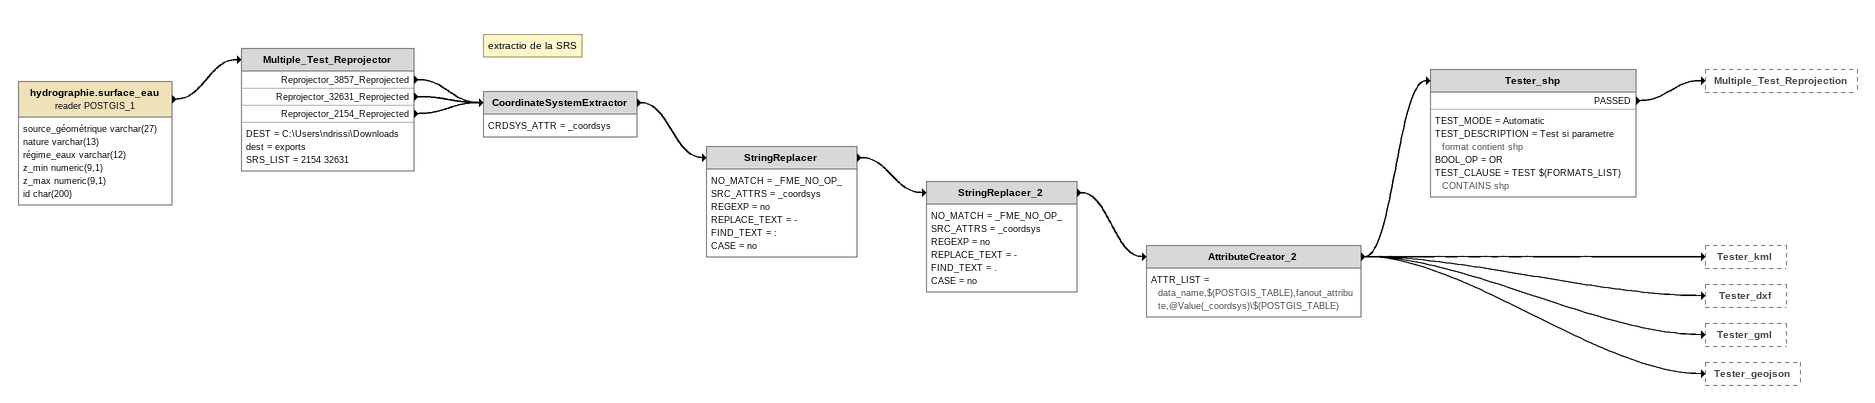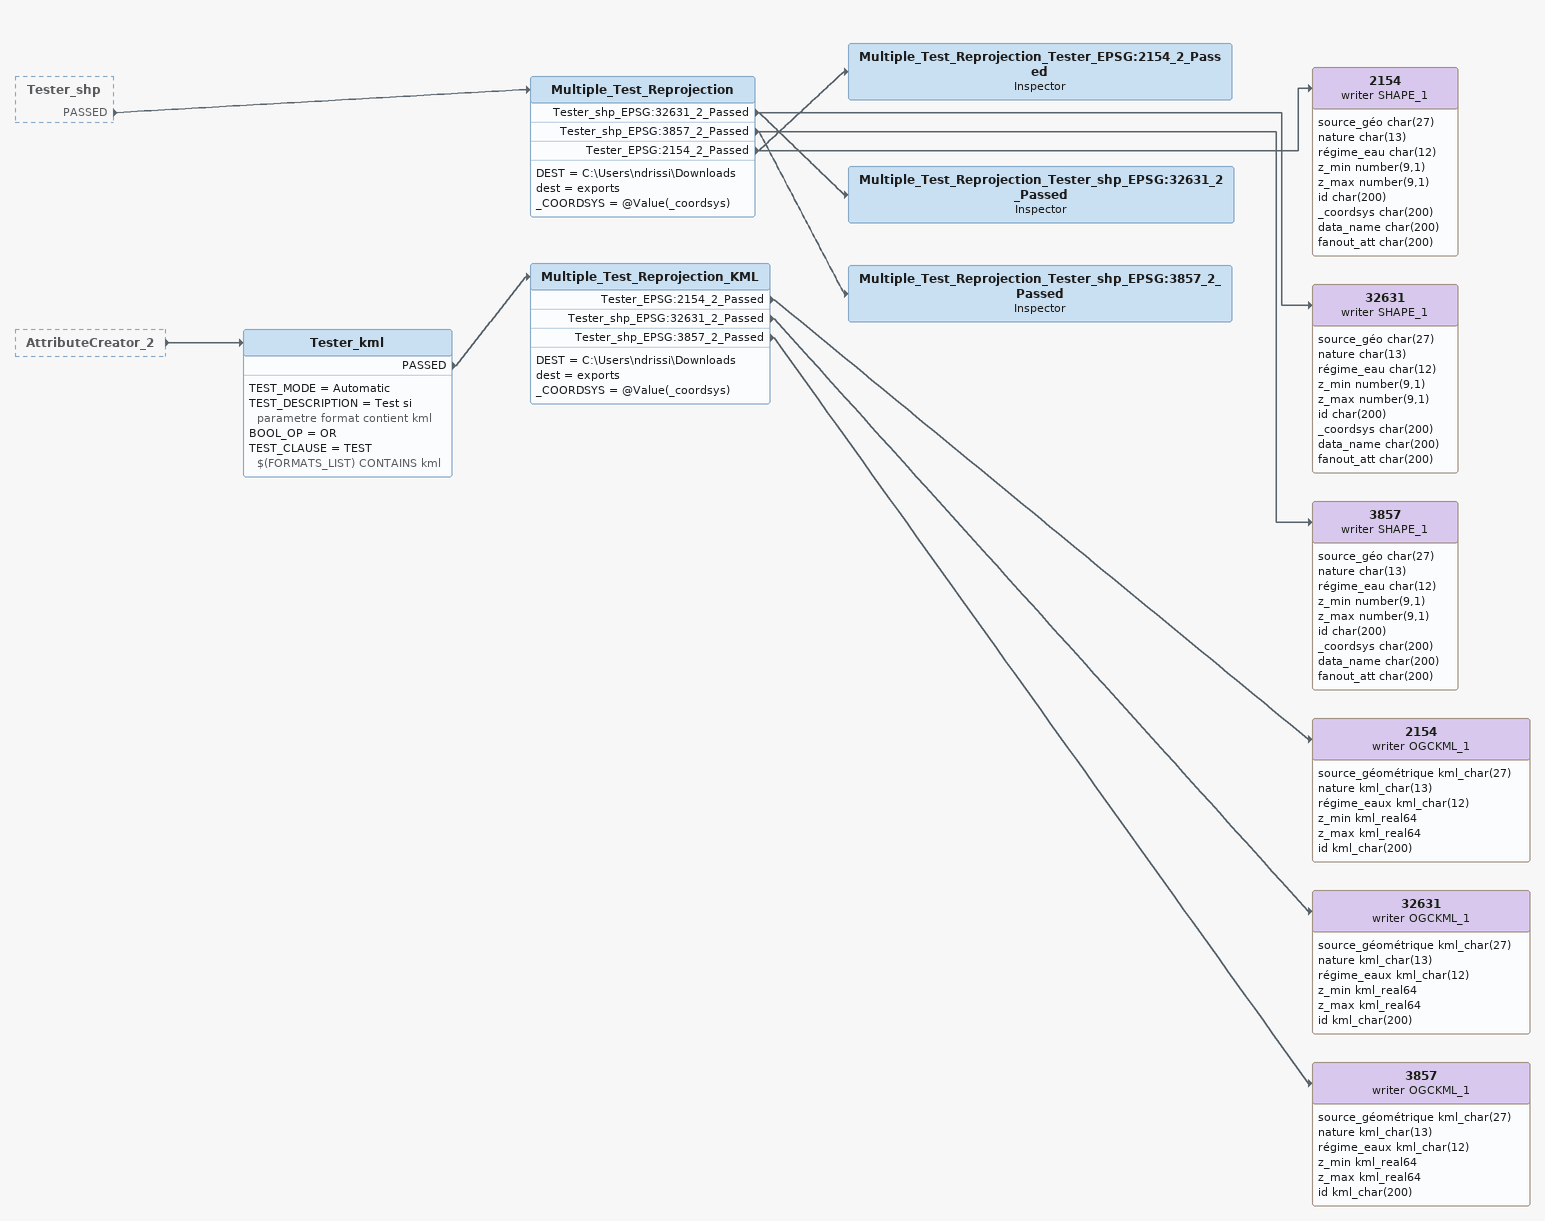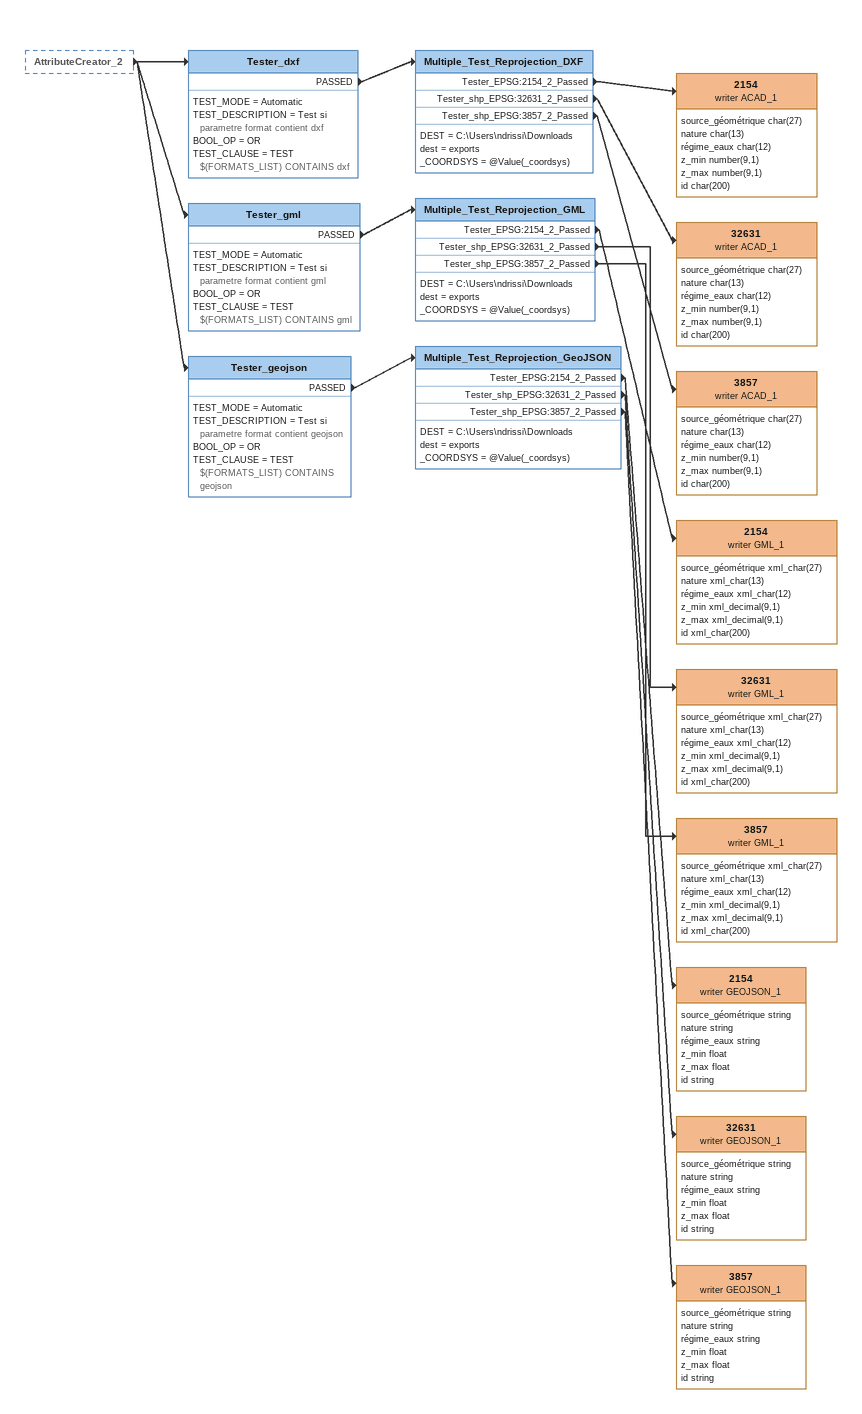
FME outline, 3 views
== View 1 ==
hydrographie.surface_eau (reader POSTGIS_1)
    attributes: source_géométrique varchar(27), nature varchar(13), régime_eaux varchar(12), z_min numeric(9,1), z_max numeric(9,1), id char(200)
    -> Multiple_Test_Reprojector
Multiple_Test_Reprojector
    DEST = C:\Users\ndrissi\Downloads
    dest = exports
    SRS_LIST = 2154 32631
    Reprojector_3857_Reprojected -> CoordinateSystemExtractor
    Reprojector_32631_Reprojected -> CoordinateSystemExtractor
    Reprojector_2154_Reprojected -> CoordinateSystemExtractor
Note: extractio de la SRS
CoordinateSystemExtractor
    CRDSYS_ATTR = _coordsys
    -> StringReplacer
StringReplacer
    NO_MATCH = _FME_NO_OP_
    SRC_ATTRS = _coordsys
    REGEXP = no
    REPLACE_TEXT = -
    FIND_TEXT = :
    CASE = no
    -> StringReplacer_2
StringReplacer_2
    NO_MATCH = _FME_NO_OP_
    SRC_ATTRS = _coordsys
    REGEXP = no
    REPLACE_TEXT = -
    FIND_TEXT = .
    CASE = no
    -> AttributeCreator_2
AttributeCreator_2
    ATTR_LIST = data_name,$(POSTGIS_TABLE),fanout_attribute,@Value(_coordsys)\$(POSTGIS_TABLE)
    -> Tester_shp
    -> Tester_kml
    -> Tester_dxf
    -> Tester_gml
    -> Tester_geojson
Tester_shp
    TEST_MODE = Automatic
    TEST_DESCRIPTION = Test si parametre format contient shp
    BOOL_OP = OR
    TEST_CLAUSE = TEST $(FORMATS_LIST) CONTAINS shp
    PASSED -> Multiple_Test_Reprojection

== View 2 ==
Tester_shp [outside]
    PASSED -> Multiple_Test_Reprojection
AttributeCreator_2 [outside]
    -> Tester_kml
Multiple_Test_Reprojection
    DEST = C:\Users\ndrissi\Downloads
    dest = exports
    _COORDSYS = @Value(_coordsys)
    Tester_shp_EPSG:32631_2_Passed -> 32631 (writer SHAPE_1)
    Tester_shp_EPSG:3857_2_Passed -> 3857 (writer SHAPE_1)
    Tester_EPSG:2154_2_Passed -> 2154 (writer SHAPE_1)
    Tester_EPSG:2154_2_Passed -> Multiple_Test_Reprojection_Tester_EPSG:2154_2_Passed
    Tester_shp_EPSG:32631_2_Passed -> Multiple_Test_Reprojection_Tester_shp_EPSG:32631_2_Passed
    Tester_shp_EPSG:3857_2_Passed -> Multiple_Test_Reprojection_Tester_shp_EPSG:3857_2_Passed
Multiple_Test_Reprojection_Tester_EPSG:2154_2_Passed: Inspector
2154 (writer SHAPE_1)
    attributes: source_géo char(27), nature char(13), régime_eau char(12), z_min number(9,1), z_max number(9,1), id char(200), _coordsys char(200), data_name char(200), fanout_att char(200)
32631 (writer SHAPE_1)
    attributes: source_géo char(27), nature char(13), régime_eau char(12), z_min number(9,1), z_max number(9,1), id char(200), _coordsys char(200), data_name char(200), fanout_att char(200)
Multiple_Test_Reprojection_Tester_shp_EPSG:32631_2_Passed: Inspector
3857 (writer SHAPE_1)
    attributes: source_géo char(27), nature char(13), régime_eau char(12), z_min number(9,1), z_max number(9,1), id char(200), _coordsys char(200), data_name char(200), fanout_att char(200)
Multiple_Test_Reprojection_Tester_shp_EPSG:3857_2_Passed: Inspector
Tester_kml
    TEST_MODE = Automatic
    TEST_DESCRIPTION = Test si parametre format contient kml
    BOOL_OP = OR
    TEST_CLAUSE = TEST $(FORMATS_LIST) CONTAINS kml
    PASSED -> Multiple_Test_Reprojection_KML
Multiple_Test_Reprojection_KML
    DEST = C:\Users\ndrissi\Downloads
    dest = exports
    _COORDSYS = @Value(_coordsys)
    Tester_EPSG:2154_2_Passed -> 2154 (writer OGCKML_1)
    Tester_shp_EPSG:32631_2_Passed -> 32631 (writer OGCKML_1)
    Tester_shp_EPSG:3857_2_Passed -> 3857 (writer OGCKML_1)
2154 (writer OGCKML_1)
    attributes: source_géométrique kml_char(27), nature kml_char(13), régime_eaux kml_char(12), z_min kml_real64, z_max kml_real64, id kml_char(200)
32631 (writer OGCKML_1)
    attributes: source_géométrique kml_char(27), nature kml_char(13), régime_eaux kml_char(12), z_min kml_real64, z_max kml_real64, id kml_char(200)
3857 (writer OGCKML_1)
    attributes: source_géométrique kml_char(27), nature kml_char(13), régime_eaux kml_char(12), z_min kml_real64, z_max kml_real64, id kml_char(200)

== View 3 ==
AttributeCreator_2 [outside]
    -> Tester_dxf
    -> Tester_gml
    -> Tester_geojson
Tester_dxf
    TEST_MODE = Automatic
    TEST_DESCRIPTION = Test si parametre format contient dxf
    BOOL_OP = OR
    TEST_CLAUSE = TEST $(FORMATS_LIST) CONTAINS dxf
    PASSED -> Multiple_Test_Reprojection_DXF
Multiple_Test_Reprojection_DXF
    DEST = C:\Users\ndrissi\Downloads
    dest = exports
    _COORDSYS = @Value(_coordsys)
    Tester_EPSG:2154_2_Passed -> 2154 (writer ACAD_1)
    Tester_shp_EPSG:32631_2_Passed -> 32631 (writer ACAD_1)
    Tester_shp_EPSG:3857_2_Passed -> 3857 (writer ACAD_1)
2154 (writer ACAD_1)
    attributes: source_géométrique char(27), nature char(13), régime_eaux char(12), z_min number(9,1), z_max number(9,1), id char(200)
32631 (writer ACAD_1)
    attributes: source_géométrique char(27), nature char(13), régime_eaux char(12), z_min number(9,1), z_max number(9,1), id char(200)
3857 (writer ACAD_1)
    attributes: source_géométrique char(27), nature char(13), régime_eaux char(12), z_min number(9,1), z_max number(9,1), id char(200)
Tester_gml
    TEST_MODE = Automatic
    TEST_DESCRIPTION = Test si parametre format contient gml
    BOOL_OP = OR
    TEST_CLAUSE = TEST $(FORMATS_LIST) CONTAINS gml
    PASSED -> Multiple_Test_Reprojection_GML
Multiple_Test_Reprojection_GML
    DEST = C:\Users\ndrissi\Downloads
    dest = exports
    _COORDSYS = @Value(_coordsys)
    Tester_EPSG:2154_2_Passed -> 2154 (writer GML_1)
    Tester_shp_EPSG:32631_2_Passed -> 32631 (writer GML_1)
    Tester_shp_EPSG:3857_2_Passed -> 3857 (writer GML_1)
2154 (writer GML_1)
    attributes: source_géométrique xml_char(27), nature xml_char(13), régime_eaux xml_char(12), z_min xml_decimal(9,1), z_max xml_decimal(9,1), id xml_char(200)
32631 (writer GML_1)
    attributes: source_géométrique xml_char(27), nature xml_char(13), régime_eaux xml_char(12), z_min xml_decimal(9,1), z_max xml_decimal(9,1), id xml_char(200)
3857 (writer GML_1)
    attributes: source_géométrique xml_char(27), nature xml_char(13), régime_eaux xml_char(12), z_min xml_decimal(9,1), z_max xml_decimal(9,1), id xml_char(200)
Tester_geojson
    TEST_MODE = Automatic
    TEST_DESCRIPTION = Test si parametre format contient geojson
    BOOL_OP = OR
    TEST_CLAUSE = TEST $(FORMATS_LIST) CONTAINS geojson
    PASSED -> Multiple_Test_Reprojection_GeoJSON
Multiple_Test_Reprojection_GeoJSON
    DEST = C:\Users\ndrissi\Downloads
    dest = exports
    _COORDSYS = @Value(_coordsys)
    Tester_EPSG:2154_2_Passed -> 2154 (writer GEOJSON_1)
    Tester_shp_EPSG:32631_2_Passed -> 32631 (writer GEOJSON_1)
    Tester_shp_EPSG:3857_2_Passed -> 3857 (writer GEOJSON_1)
2154 (writer GEOJSON_1)
    attributes: source_géométrique string, nature string, régime_eaux string, z_min float, z_max float, id string
32631 (writer GEOJSON_1)
    attributes: source_géométrique string, nature string, régime_eaux string, z_min float, z_max float, id string
3857 (writer GEOJSON_1)
    attributes: source_géométrique string, nature string, régime_eaux string, z_min float, z_max float, id string
